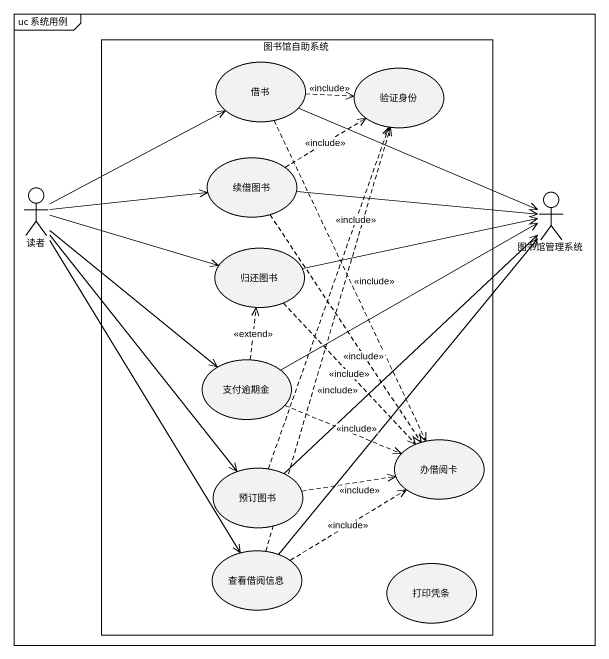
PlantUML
@startuml
mainframe uc 系统用例
rectangle 图书馆自助系统 {
  usecase 借书
  usecase 验证身份
  usecase 续借图书
  usecase 归还图书
  usecase 支付逾期金
  usecase 预订图书
  usecase 办借阅卡
  usecase 查看借阅信息
  usecase 打印凭条
}
actor 读者
actor 图书馆管理系统
借书 .right.> 验证身份 : <<include>>
借书 -right-> 图书馆管理系统
借书 ..> 办借阅卡 : <<include>>
续借图书 .up.> 验证身份 : <<include>>
续借图书 -right-> 图书馆管理系统
续借图书 ..> 办借阅卡 : <<include>>
读者 -right-> 借书
读者 -right-> 续借图书
读者 -right-> 归还图书
读者 --> 支付逾期金
读者 --> 预订图书
读者 --> 查看借阅信息
归还图书 -right-> 图书馆管理系统
归还图书 ..> 办借阅卡 : <<include>>
支付逾期金 -right-> 图书馆管理系统
支付逾期金 .up.> 归还图书 : <<extend>>
支付逾期金 .right.> 办借阅卡 : <<include>>
预订图书 .up.> 验证身份 : <<include>>
预订图书 -up-> 图书馆管理系统
预订图书 .right.> 办借阅卡 : <<include>>
查看借阅信息 .up.> 验证身份 : <<include>>
查看借阅信息 -up-> 图书馆管理系统
查看借阅信息 .up.> 办借阅卡 : <<include>>
@enduml
